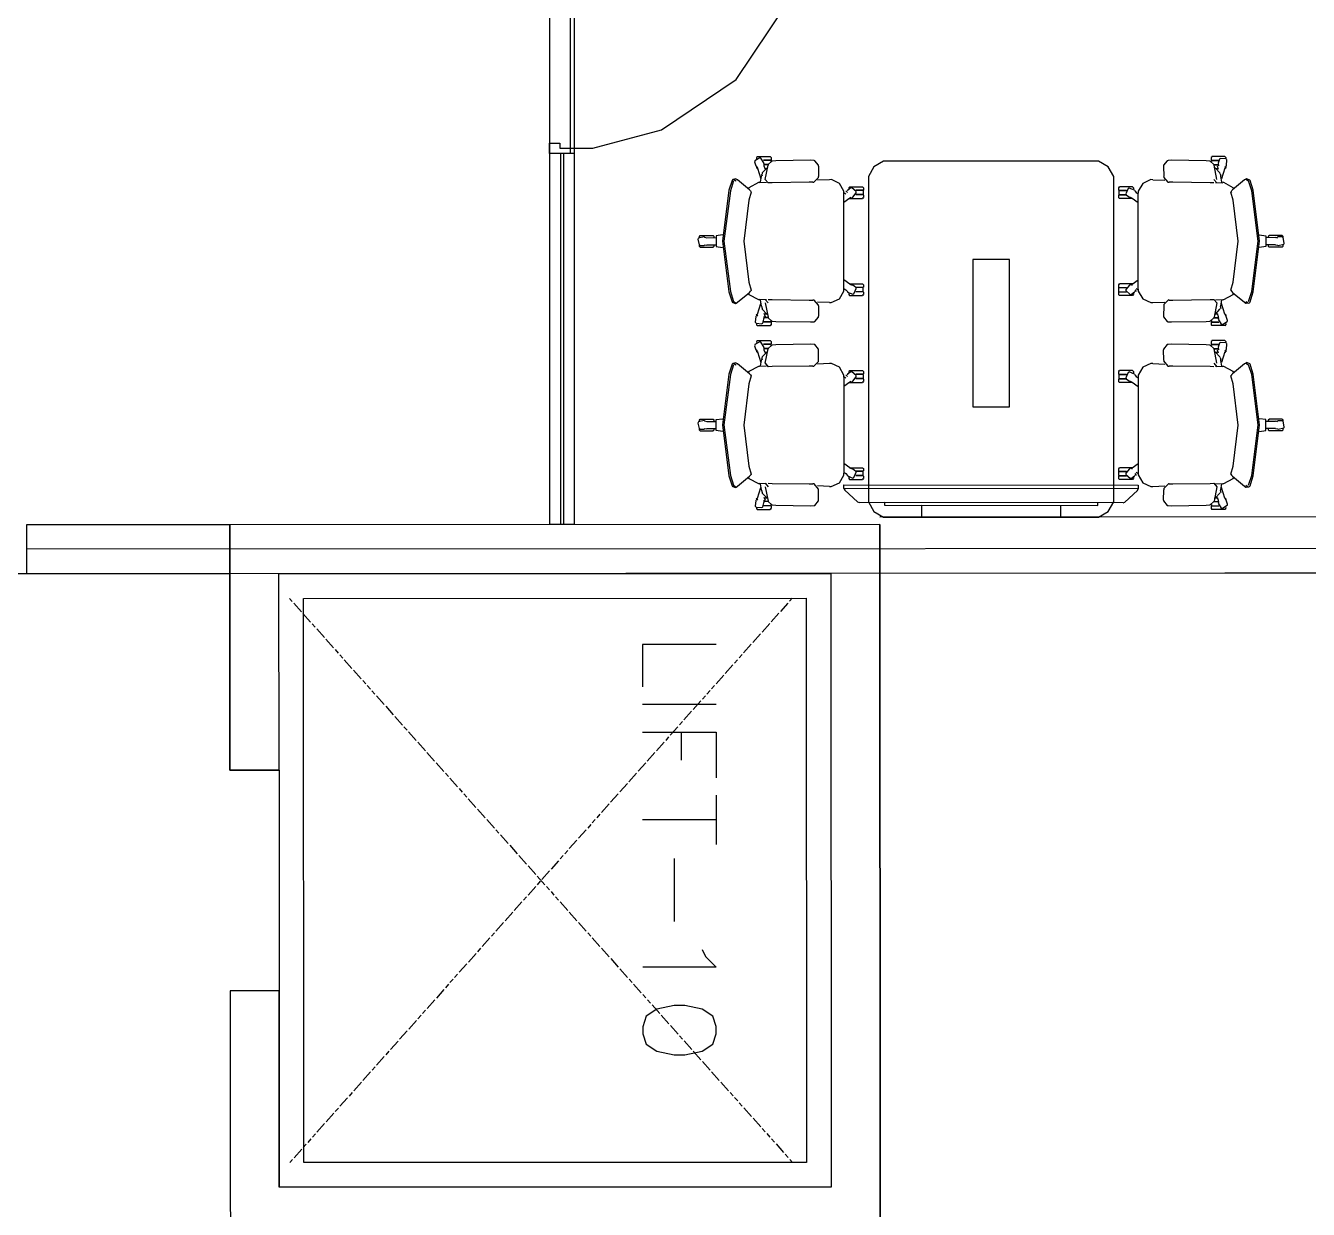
# Model space of a CAD drawing. Extents: x 0 to 23.4, y 0 to 16.5.
# Drawn here: x 10.619 to 11.992, y 3.212 to 4.478 of the extents above; entities that cross this region are included whole.
import ezdxf

# ---------------------------------------------------------------- set-up
doc = ezdxf.new("R2010")
doc.units = 0
doc.layers.get('0').update_dxf_attribs({"linetype": 'CONTINUOUS'})

msp = doc.modelspace()

# ---------------------------------------------------------------- linework, layer by layer
at = {"color": 0}
for points in [[(17.0065, 3.89464), (0.64947, 3.88758), (0.64551, 13.0708), (18.7494, 13.0786), (18.7535, 3.89535), (17.2431, 3.89469)], [(11.1799, 5.78114), (11.1799, 3.94433)], [(11.2062, 5.78114), (11.2062, 3.94439)], [(11.2018, 4.34706), (11.2262, 4.34706), (11.2996, 4.36686), (11.3796, 4.42074), (11.4335, 4.50071), (11.4533, 4.57411), (11.4533, 4.59858)], [(11.2018, 4.59858), (11.2018, 4.34706)], [(11.1799, 4.34158), (11.1799, 3.94461)], [(11.2062, 4.34158), (11.1799, 4.34158)], [(11.1915, 4.34158), (11.1915, 3.94461)], [(11.1946, 4.34158), (11.1946, 3.94461)], [(11.2062, 4.34158), (11.2062, 3.94461)], [(11.4012, 4.33806), (11.4021, 4.33703)], [(11.4021, 4.33806), (11.416, 4.33806)], [(11.416, 4.33806), (11.4169, 4.33703)], [(11.8877, 4.33806), (11.8886, 4.33703)], [(11.9025, 4.33806), (11.8886, 4.33806)], [(11.9025, 4.33806), (11.9034, 4.33703)], [(11.4092, 4.33062), (11.4093, 4.33132), (11.4061, 4.33649), (11.4055, 4.33664), (11.4048, 4.33681), (11.3996, 4.33365), (11.3994, 4.33296), (11.3993, 4.33251), (11.4007, 4.32829), (11.401, 4.32796)], [(11.401, 4.32796), (11.4023, 4.3259)], [(11.4012, 4.33703), (11.4012, 4.33583)], [(11.4012, 4.32769), (11.4012, 4.3265)], [(11.4012, 4.3265), (11.4021, 4.32553)], [(11.4021, 4.32553), (11.4024, 4.32553)], [(11.4023, 4.3259), (11.4059, 4.31446)], [(11.4131, 4.3259), (11.4123, 4.32574), (11.4073, 4.32058), (11.4072, 4.31982)], [(11.4167, 4.33421), (11.4087, 4.33421)], [(11.4167, 4.33393), (11.4088, 4.33393)], [(11.4091, 4.33062), (11.4093, 4.32818)], [(11.4138, 4.32958), (11.4091, 4.32958)], [(11.4137, 4.32932), (11.4091, 4.32932)], [(11.4093, 4.32818), (11.4105, 4.32471)], [(11.4103, 4.32553), (11.4119, 4.32553)], [(11.4106, 4.31375), (11.4137, 4.32904)], [(11.4184, 4.33317), (11.4178, 4.33317), (11.4138, 4.32964), (11.4137, 4.32904)], [(11.4167, 4.33447), (11.4169, 4.33421)], [(11.4167, 4.33393), (11.4167, 4.33274)], [(11.4169, 4.33703), (11.4169, 4.33447)], [(11.4629, 4.33382), (11.4592, 4.33415), (11.4221, 4.33361), (11.4184, 4.33317)], [(11.4677, 4.32801), (11.4678, 4.32878), (11.4637, 4.33376), (11.463, 4.33382), (11.463, 4.33382), (11.4629, 4.33382), (11.4629, 4.33382)], [(11.4677, 4.32801), (11.4676, 4.31694)], [(11.5408, 4.33306), (11.5373, 4.33306), (11.5269, 4.32731), (11.5211, 4.31689), (11.5211, 4.31337)], [(11.7638, 4.33306), (11.5408, 4.33306)], [(11.7835, 4.31337), (11.7835, 4.31689), (11.7777, 4.32731), (11.7673, 4.33306), (11.7638, 4.33306)], [(11.8417, 4.33382), (11.8409, 4.33376), (11.8368, 4.32889), (11.8369, 4.32813), (11.8369, 4.32813), (11.8369, 4.32801), (11.8369, 4.32801)], [(11.8369, 4.32801), (11.837, 4.31694)], [(11.8862, 4.33317), (11.8825, 4.33361), (11.8454, 4.33415), (11.8417, 4.33382)], [(11.8909, 4.32904), (11.8908, 4.32964), (11.8868, 4.33317), (11.8862, 4.33317)], [(11.8877, 4.33703), (11.8877, 4.33447)], [(11.8877, 4.33447), (11.888, 4.33421)], [(11.888, 4.33421), (11.8959, 4.33421)], [(11.888, 4.33393), (11.8958, 4.33393)], [(11.888, 4.33393), (11.888, 4.33274)], [(11.8908, 4.32958), (11.8955, 4.32958)], [(11.8908, 4.32932), (11.8955, 4.32932)], [(11.894, 4.31375), (11.8909, 4.32904)], [(11.8975, 4.31982), (11.8972, 4.32058), (11.8923, 4.32574), (11.8915, 4.3259)], [(11.8927, 4.32553), (11.8944, 4.32553)], [(11.8941, 4.32818), (11.8952, 4.32471)], [(11.8952, 4.33062), (11.8955, 4.32818)], [(11.9036, 4.32796), (11.9041, 4.32844), (11.9046, 4.33453), (11.9041, 4.33501), (11.9037, 4.33556), (11.8976, 4.33604), (11.8971, 4.33556), (11.8967, 4.33529), (11.8953, 4.33111), (11.8955, 4.33062)], [(11.9023, 4.3259), (11.8987, 4.31446)], [(11.9022, 4.32553), (11.9025, 4.32553)], [(11.9023, 4.32796), (11.9036, 4.3259)], [(11.9025, 4.3265), (11.9034, 4.32553)], [(11.9034, 4.33703), (11.9034, 4.33583)], [(11.9034, 4.32769), (11.9034, 4.3265)], [(11.3752, 4.31267), (11.3717, 4.30214), (11.3649, 4.24772), (11.3717, 4.19331), (11.3752, 4.18272)], [(11.3768, 4.31212), (11.3734, 4.30165), (11.3665, 4.24767), (11.3734, 4.19368), (11.3768, 4.18321)], [(11.3796, 4.31396), (11.3792, 4.31424), (11.3758, 4.31358), (11.3755, 4.31326), (11.3755, 4.31321), (11.3752, 4.31272), (11.3752, 4.31267)], [(11.3768, 4.31396), (11.3796, 4.31212)], [(11.395, 4.30132), (11.3939, 4.30257), (11.381, 4.3131), (11.3796, 4.31396)], [(11.4045, 4.31039), (11.4033, 4.31033), (11.3932, 4.30485), (11.3925, 4.30388)], [(11.412, 4.31054), (11.4045, 4.31022)], [(11.4066, 4.31739), (11.4064, 4.31685), (11.4053, 4.31099), (11.4053, 4.31039)], [(11.4066, 4.31982), (11.4072, 4.31739)], [(11.4106, 4.31375), (11.4139, 4.31006)], [(11.4617, 4.31065), (11.4577, 4.31071), (11.4179, 4.31017), (11.4139, 4.31006)], [(11.4617, 4.31065), (11.4625, 4.31065), (11.4676, 4.3156), (11.4676, 4.31635), (11.4676, 4.31651), (11.4676, 4.31685), (11.4676, 4.31694)], [(11.4793, 4.31342), (11.4664, 4.31288)], [(11.4948, 4.29904), (11.4947, 4.30111), (11.49, 4.30946), (11.4814, 4.31353), (11.4793, 4.31342), (11.4793, 4.31342), (11.4793, 4.31342), (11.4793, 4.31342)], [(11.5211, 4.31337), (11.5211, 3.97217)], [(11.7835, 3.97217), (11.7835, 4.31337)], [(11.8254, 4.31342), (11.8233, 4.31353), (11.8146, 4.30951), (11.8098, 4.30117), (11.8098, 4.2991), (11.8098, 4.2991), (11.8098, 4.29904), (11.8098, 4.29904)], [(11.8254, 4.31342), (11.8383, 4.31288)], [(11.837, 4.31694), (11.8369, 4.31619), (11.8415, 4.31076), (11.8423, 4.31065), (11.8424, 4.31065), (11.8428, 4.31065), (11.8429, 4.31065)], [(11.8907, 4.31006), (11.8867, 4.31017), (11.8469, 4.31071), (11.8429, 4.31065)], [(11.8907, 4.31375), (11.894, 4.31006)], [(11.8926, 4.31054), (11.9002, 4.31022)], [(11.8975, 4.31982), (11.8981, 4.31739)], [(11.8994, 4.31039), (11.8992, 4.31099), (11.8982, 4.31685), (11.8981, 4.31739)], [(11.9122, 4.30388), (11.9115, 4.30485), (11.9014, 4.31033), (11.9002, 4.31039)], [(11.925, 4.31396), (11.9236, 4.3131), (11.9107, 4.30257), (11.9096, 4.30132)], [(11.9294, 4.31267), (11.9293, 4.31304), (11.926, 4.31446), (11.9256, 4.31429), (11.9256, 4.31429), (11.9251, 4.31401), (11.925, 4.31396)], [(11.925, 4.31396), (11.9278, 4.31212)], [(11.9278, 4.18321), (11.9312, 4.19368), (11.938, 4.24767), (11.9312, 4.30165), (11.9278, 4.31212)], [(11.9294, 4.18272), (11.9328, 4.19331), (11.9397, 4.24772), (11.9328, 4.30214), (11.9294, 4.31267)], [(11.3957, 4.30024), (11.3931, 4.29167), (11.3879, 4.24767), (11.3931, 4.20367), (11.3957, 4.1951)], [(11.395, 4.30132), (11.3957, 4.30024)], [(11.4948, 4.29969), (11.4969, 4.29818)], [(11.4948, 4.19635), (11.4948, 4.29915)], [(11.4969, 4.30149), (11.4985, 4.29969)], [(11.5035, 4.2946), (11.5042, 4.29465), (11.5081, 4.29932), (11.5081, 4.29997), (11.508, 4.30067), (11.5034, 4.30464), (11.5027, 4.30458), (11.5022, 4.30458), (11.4986, 4.30192), (11.4985, 4.30149)], [(11.5, 4.30583), (11.5009, 4.30485)], [(11.5, 4.30485), (11.5, 4.30354)], [(11.5009, 4.30583), (11.5148, 4.30583)], [(11.5155, 4.30203), (11.5075, 4.30203)], [(11.5155, 4.29715), (11.5075, 4.29715)], [(11.5155, 4.30176), (11.5077, 4.30176)], [(11.5155, 4.29742), (11.5077, 4.29742)], [(11.5148, 4.30583), (11.5157, 4.30485)], [(11.5155, 4.30231), (11.5157, 4.30203)], [(11.5155, 4.30176), (11.5155, 4.29742)], [(11.5155, 4.29715), (11.5157, 4.29688)], [(11.5157, 4.30485), (11.5157, 4.30231)], [(11.5157, 4.29688), (11.5157, 4.29432)], [(11.7888, 4.30583), (11.7898, 4.30485)], [(11.7888, 4.30485), (11.7888, 4.30231)], [(11.7888, 4.30231), (11.7891, 4.30203)], [(11.7888, 4.29715), (11.7891, 4.29688)], [(11.7888, 4.29688), (11.7888, 4.29432)], [(11.7891, 4.30203), (11.7972, 4.30203)], [(11.7891, 4.30176), (11.797, 4.30176)], [(11.7891, 4.30176), (11.7891, 4.29742)], [(11.7891, 4.29742), (11.797, 4.29742)], [(11.7891, 4.29715), (11.7972, 4.29715)], [(11.8037, 4.30583), (11.7898, 4.30583)], [(11.8062, 4.30149), (11.8059, 4.30214), (11.8002, 4.30447), (11.7996, 4.30419), (11.7989, 4.30399), (11.7966, 4.29829), (11.7969, 4.29764), (11.797, 4.29719), (11.8006, 4.29465), (11.8011, 4.2946)], [(11.8037, 4.30583), (11.8046, 4.30485)], [(11.8046, 4.30485), (11.8046, 4.30354)], [(11.8062, 4.30149), (11.8077, 4.29969)], [(11.8077, 4.29969), (11.8098, 4.29818)], [(11.8098, 4.19635), (11.8098, 4.29915)], [(11.9089, 4.30132), (11.9096, 4.30024)], [(11.9089, 4.1951), (11.9115, 4.20367), (11.9166, 4.24767), (11.9115, 4.29167), (11.9089, 4.30024)], [(11.5013, 4.29368), (11.4948, 4.2889)], [(11.5008, 4.29335), (11.5148, 4.29335)], [(11.5013, 4.2946), (11.5035, 4.29368)], [(11.5148, 4.29432), (11.5157, 4.29335)], [(11.7888, 4.29432), (11.7898, 4.29335)], [(11.8038, 4.29335), (11.7898, 4.29335)], [(11.8011, 4.2946), (11.8033, 4.29368)], [(11.8033, 4.29368), (11.8098, 4.2889)], [(11.3458, 4.2519), (11.3452, 4.25228), (11.3392, 4.25082), (11.3389, 4.25022), (11.3385, 4.24968), (11.34, 4.24371), (11.3406, 4.24333), (11.3409, 4.24311), (11.3453, 4.24311), (11.3458, 4.24333)], [(11.3401, 4.25385), (11.341, 4.25288)], [(11.3401, 4.25288), (11.3401, 4.25168)], [(11.3401, 4.24354), (11.3401, 4.24235)], [(11.3401, 4.24235), (11.341, 4.24138)], [(11.341, 4.25385), (11.3549, 4.25385)], [(11.341, 4.24138), (11.3549, 4.24138)], [(11.3458, 4.2519), (11.3481, 4.25131)], [(11.3458, 4.24387), (11.3481, 4.24333)], [(11.3481, 4.25131), (11.3582, 4.25142)], [(11.3481, 4.24387), (11.3582, 4.24382)], [(11.3549, 4.25385), (11.3558, 4.25288)], [(11.3549, 4.24235), (11.3558, 4.24138)], [(11.3558, 4.25288), (11.3558, 4.25142)], [(11.3558, 4.24382), (11.3558, 4.24235)], [(11.365, 4.25444), (11.3582, 4.25347), (11.3582, 4.24192), (11.365, 4.24089)], [(11.9396, 4.25444), (11.9464, 4.25347), (11.9464, 4.24192), (11.9396, 4.24089)], [(11.9565, 4.25131), (11.9464, 4.25142)], [(11.9565, 4.24387), (11.9464, 4.24382)], [(11.9488, 4.25385), (11.9498, 4.25288)], [(11.9488, 4.25288), (11.9488, 4.25142)], [(11.9488, 4.24382), (11.9488, 4.24235)], [(11.9488, 4.24235), (11.9498, 4.24138)], [(11.9637, 4.25385), (11.9498, 4.25385)], [(11.9637, 4.24138), (11.9498, 4.24138)], [(11.9565, 4.2519), (11.9588, 4.25131)], [(11.9565, 4.24387), (11.9588, 4.24333)], [(11.9588, 4.24333), (11.9594, 4.243), (11.9654, 4.24442), (11.9658, 4.24501), (11.9661, 4.24561), (11.9647, 4.25157), (11.9641, 4.2519), (11.9637, 4.25217), (11.9592, 4.25217), (11.9588, 4.2519)], [(11.9637, 4.25385), (11.9646, 4.25288)], [(11.9637, 4.24235), (11.9646, 4.24138)], [(11.9646, 4.25288), (11.9646, 4.25168)], [(11.9646, 4.24354), (11.9646, 4.24235)], [(11.5013, 4.20171), (11.4948, 4.20643)], [(11.4985, 4.19385), (11.4987, 4.19325), (11.5044, 4.19086), (11.505, 4.19114), (11.5056, 4.1914), (11.508, 4.1971), (11.5078, 4.19769), (11.5075, 4.19814), (11.504, 4.20079), (11.5035, 4.20079)], [(11.5008, 4.20204), (11.5148, 4.20204)], [(11.5013, 4.20171), (11.5035, 4.20074)], [(11.5148, 4.20204), (11.5157, 4.20101)], [(11.5157, 4.20101), (11.5157, 4.19846)], [(11.7888, 4.20204), (11.7898, 4.20101)], [(11.7888, 4.20101), (11.7888, 4.19846)], [(11.8038, 4.20204), (11.7898, 4.20204)], [(11.8011, 4.20079), (11.8004, 4.20074), (11.7964, 4.19607), (11.7965, 4.19536), (11.7966, 4.19472), (11.8012, 4.19069), (11.8019, 4.19075), (11.8024, 4.19081), (11.8059, 4.19342), (11.8062, 4.19385)], [(11.8011, 4.20171), (11.8033, 4.20074)], [(11.8033, 4.20171), (11.8098, 4.20643)], [(11.3796, 4.18137), (11.381, 4.18229), (11.3939, 4.19282), (11.395, 4.19401)], [(11.3925, 4.19151), (11.3932, 4.1906), (11.4033, 4.18517), (11.4045, 4.18511)], [(11.395, 4.1951), (11.3957, 4.19401)], [(11.4793, 4.18192), (11.4813, 4.18186), (11.49, 4.18587), (11.4947, 4.19417), (11.4948, 4.19624), (11.4948, 4.19624), (11.4948, 4.19635), (11.4948, 4.19635)], [(11.4948, 4.19715), (11.4969, 4.19569)], [(11.4969, 4.19569), (11.4985, 4.19385)], [(11.5, 4.19185), (11.5, 4.19049)], [(11.5, 4.19049), (11.5009, 4.18951)], [(11.5009, 4.18951), (11.5148, 4.18951)], [(11.5155, 4.19819), (11.5075, 4.19819)], [(11.5155, 4.19331), (11.5075, 4.19331)], [(11.5155, 4.19797), (11.5077, 4.19797)], [(11.5155, 4.19358), (11.5077, 4.19358)], [(11.5148, 4.19049), (11.5157, 4.18951)], [(11.5155, 4.19846), (11.5157, 4.19819)], [(11.5155, 4.19358), (11.5155, 4.19797)], [(11.5155, 4.19331), (11.5157, 4.19303)], [(11.5157, 4.19303), (11.5157, 4.19049)], [(11.7888, 4.19846), (11.7891, 4.19819)], [(11.7888, 4.19331), (11.7891, 4.19303)], [(11.7888, 4.19303), (11.7888, 4.19049)], [(11.7888, 4.19049), (11.7898, 4.18951)], [(11.7891, 4.19819), (11.7972, 4.19819)], [(11.7891, 4.19358), (11.7891, 4.19797)], [(11.7891, 4.19797), (11.797, 4.19797)], [(11.7891, 4.19358), (11.797, 4.19358)], [(11.7891, 4.19331), (11.7972, 4.19331)], [(11.8037, 4.18951), (11.7898, 4.18951)], [(11.8037, 4.19049), (11.8046, 4.18951)], [(11.8046, 4.19185), (11.8046, 4.19049)], [(11.8062, 4.19569), (11.8077, 4.19385)], [(11.8077, 4.19715), (11.8098, 4.19569)], [(11.8098, 4.19635), (11.8098, 4.19428), (11.8146, 4.18593), (11.8232, 4.18186), (11.8253, 4.18192), (11.8253, 4.18192), (11.8254, 4.18192), (11.8254, 4.18192)], [(11.9002, 4.18511), (11.9013, 4.18517), (11.9114, 4.1906), (11.9121, 4.19151)], [(11.9089, 4.1951), (11.9096, 4.19401)], [(11.9096, 4.19401), (11.9107, 4.19282), (11.9236, 4.18229), (11.925, 4.18137)], [(11.3752, 4.18272), (11.3753, 4.18235), (11.3786, 4.18093), (11.379, 4.18104), (11.379, 4.1811), (11.3796, 4.18137), (11.3796, 4.18137)], [(11.3768, 4.18321), (11.3796, 4.18137)], [(11.4023, 4.16943), (11.4059, 4.18093)], [(11.412, 4.18479), (11.4045, 4.18511)], [(11.4053, 4.18494), (11.4053, 4.1844), (11.4064, 4.17854), (11.4066, 4.17796)], [(11.4066, 4.17796), (11.4072, 4.17551)], [(11.4072, 4.17551), (11.4073, 4.17481), (11.4123, 4.16965), (11.4131, 4.16943)], [(11.4106, 4.18533), (11.4139, 4.18158)], [(11.4106, 4.18158), (11.4137, 4.16629)], [(11.4139, 4.18533), (11.4179, 4.18522), (11.4577, 4.18468), (11.4617, 4.18468)], [(11.4676, 4.17839), (11.4677, 4.17919), (11.4631, 4.18463), (11.4623, 4.18468), (11.4623, 4.18468), (11.4618, 4.18468), (11.4617, 4.18468)], [(11.4793, 4.18192), (11.4664, 4.18251)], [(11.4676, 4.17839), (11.4677, 4.16732)], [(11.8254, 4.18192), (11.8383, 4.18251)], [(11.837, 4.17839), (11.8369, 4.16732)], [(11.8429, 4.18468), (11.8421, 4.18474), (11.837, 4.17979), (11.837, 4.17899), (11.837, 4.17893), (11.837, 4.17854), (11.837, 4.17839)], [(11.8429, 4.18468), (11.8469, 4.18468), (11.8867, 4.18522), (11.8907, 4.18533)], [(11.8907, 4.18533), (11.894, 4.18158)], [(11.894, 4.18158), (11.8909, 4.16629)], [(11.8915, 4.16943), (11.8923, 4.16965), (11.8972, 4.17481), (11.8975, 4.17551)], [(11.8926, 4.18479), (11.9002, 4.18511)], [(11.8975, 4.17796), (11.8981, 4.17551)], [(11.8981, 4.17796), (11.8982, 4.17854), (11.8992, 4.1844), (11.8994, 4.18494)], [(11.9023, 4.16943), (11.8987, 4.18093)], [(11.925, 4.18321), (11.9278, 4.18137)], [(11.925, 4.18137), (11.9253, 4.18115), (11.9288, 4.18181), (11.9291, 4.18213), (11.9291, 4.18218), (11.9294, 4.18267), (11.9294, 4.18272)], [(11.401, 4.16737), (11.4005, 4.16694), (11.4, 4.16086), (11.4005, 4.16032), (11.4009, 4.15983), (11.407, 4.15935), (11.4076, 4.15978), (11.4079, 4.1601), (11.4093, 4.16433), (11.4092, 4.16476)], [(11.401, 4.16943), (11.4023, 4.16737)], [(11.4012, 4.16986), (11.4021, 4.16883)], [(11.4012, 4.16883), (11.4012, 4.16764)], [(11.4012, 4.1595), (11.4012, 4.15831)], [(11.4021, 4.16986), (11.4024, 4.16986)], [(11.4167, 4.16114), (11.4087, 4.16114)], [(11.4167, 4.1614), (11.4088, 4.1614)], [(11.4091, 4.16715), (11.4093, 4.16476)], [(11.4137, 4.16601), (11.4091, 4.16601)], [(11.4138, 4.16575), (11.4091, 4.16575)], [(11.4093, 4.17063), (11.4105, 4.16715)], [(11.4103, 4.16986), (11.4119, 4.16986)], [(11.4137, 4.16629), (11.4138, 4.16575), (11.4178, 4.16222), (11.4184, 4.16217)], [(11.4167, 4.1626), (11.4167, 4.1614)], [(11.4167, 4.16114), (11.4169, 4.16086)], [(11.4169, 4.16086), (11.4169, 4.15831)], [(11.4184, 4.16217), (11.4221, 4.16174), (11.4592, 4.16118), (11.4629, 4.16151)], [(11.4629, 4.16151), (11.4636, 4.16162), (11.4678, 4.1665), (11.4677, 4.16721), (11.4677, 4.16721), (11.4677, 4.16732), (11.4677, 4.16732)], [(11.8369, 4.16732), (11.8368, 4.16661), (11.8409, 4.16162), (11.8416, 4.16151), (11.8416, 4.16151), (11.8417, 4.16151), (11.8417, 4.16151)], [(11.8417, 4.16151), (11.8454, 4.16118), (11.8825, 4.16174), (11.8862, 4.16217)], [(11.8862, 4.16217), (11.8868, 4.16222), (11.8908, 4.16575), (11.8909, 4.16629)], [(11.8877, 4.16114), (11.888, 4.16086)], [(11.8877, 4.16086), (11.8877, 4.15831)], [(11.888, 4.1626), (11.888, 4.1614)], [(11.888, 4.1614), (11.8958, 4.1614)], [(11.888, 4.16114), (11.8959, 4.16114)], [(11.8908, 4.16601), (11.8955, 4.16601)], [(11.8908, 4.16575), (11.8955, 4.16575)], [(11.8927, 4.16986), (11.8944, 4.16986)], [(11.8941, 4.17063), (11.8952, 4.16715)], [(11.8952, 4.16715), (11.8955, 4.16476)], [(11.8955, 4.16476), (11.8953, 4.16411), (11.8984, 4.15886), (11.8991, 4.15869), (11.8998, 4.15853), (11.9051, 4.16178), (11.9052, 4.16243), (11.9053, 4.16292), (11.9039, 4.1671), (11.9036, 4.16737)], [(11.9022, 4.16986), (11.9025, 4.16986)], [(11.9023, 4.16943), (11.9036, 4.16737)], [(11.9025, 4.16986), (11.9034, 4.16883)], [(11.9034, 4.16883), (11.9034, 4.16764)], [(11.9034, 4.1595), (11.9034, 4.15831)], [(11.4012, 4.15831), (11.4021, 4.15733)], [(11.4021, 4.15733), (11.416, 4.15733)], [(11.416, 4.15831), (11.4169, 4.15733)], [(11.8877, 4.15831), (11.8886, 4.15733)], [(11.9025, 4.15733), (11.8886, 4.15733)], [(11.9025, 4.15831), (11.9034, 4.15733)], [(11.4092, 4.1339), (11.4093, 4.1346), (11.4061, 4.13976), (11.4055, 4.13992), (11.4048, 4.14008), (11.3996, 4.13693), (11.3994, 4.13624), (11.3993, 4.13579), (11.4007, 4.13157), (11.401, 4.13124)], [(11.4012, 4.14133), (11.4021, 4.14031)], [(11.4012, 4.14031), (11.4012, 4.13911)], [(11.4021, 4.14133), (11.416, 4.14133)], [(11.4167, 4.13753), (11.4087, 4.13753)], [(11.4167, 4.13726), (11.4088, 4.13726)], [(11.4091, 4.1339), (11.4093, 4.13151)], [(11.4138, 4.13286), (11.4091, 4.13286)], [(11.4137, 4.1326), (11.4091, 4.1326)], [(11.4093, 4.13151), (11.4105, 4.12804)], [(11.4106, 4.11703), (11.4137, 4.13238)], [(11.4184, 4.13644), (11.4178, 4.13644), (11.4138, 4.13297), (11.4137, 4.13238)], [(11.416, 4.14133), (11.4169, 4.14031)], [(11.4167, 4.13775), (11.4169, 4.13753)], [(11.4167, 4.13726), (11.4167, 4.13607)], [(11.4169, 4.14031), (11.4169, 4.13775)], [(11.4629, 4.13715), (11.4592, 4.13747), (11.4221, 4.13688), (11.4184, 4.13644)], [(11.4677, 4.13129), (11.4678, 4.13206), (11.4637, 4.1371), (11.463, 4.13715), (11.463, 4.13715), (11.4629, 4.13715), (11.4629, 4.13715)], [(11.8417, 4.13715), (11.8409, 4.1371), (11.8368, 4.13217), (11.8369, 4.1314), (11.8369, 4.1314), (11.8369, 4.13129), (11.8369, 4.13129)], [(11.8862, 4.13644), (11.8825, 4.13688), (11.8454, 4.13747), (11.8417, 4.13715)], [(11.8909, 4.13238), (11.8908, 4.13297), (11.8868, 4.13644), (11.8862, 4.13644)], [(11.8877, 4.14133), (11.8886, 4.14031)], [(11.8877, 4.14031), (11.8877, 4.13775)], [(11.8877, 4.13775), (11.888, 4.13753)], [(11.888, 4.13753), (11.8959, 4.13753)], [(11.888, 4.13726), (11.888, 4.13607)], [(11.888, 4.13726), (11.8958, 4.13726)], [(11.9025, 4.14133), (11.8886, 4.14133)], [(11.8908, 4.13286), (11.8955, 4.13286)], [(11.8908, 4.1326), (11.8955, 4.1326)], [(11.894, 4.11703), (11.8909, 4.13238)], [(11.8941, 4.13151), (11.8952, 4.12804)], [(11.8952, 4.1339), (11.8955, 4.13151)], [(11.9036, 4.13124), (11.9041, 4.13172), (11.9046, 4.13781), (11.9041, 4.13829), (11.9037, 4.13883), (11.8976, 4.13938), (11.8971, 4.13889), (11.8967, 4.13861), (11.8953, 4.13439), (11.8955, 4.1339)], [(11.9025, 4.14133), (11.9034, 4.14031)], [(11.9034, 4.14031), (11.9034, 4.13911)], [(11.401, 4.13124), (11.4023, 4.12918)], [(11.4012, 4.13097), (11.4012, 4.12978)], [(11.4012, 4.12978), (11.4021, 4.12879)], [(11.4021, 4.12879), (11.4024, 4.12879)], [(11.4023, 4.12918), (11.4059, 4.11774)], [(11.4066, 4.12067), (11.4064, 4.12011), (11.4053, 4.11431), (11.4053, 4.11372)], [(11.4066, 4.1231), (11.4072, 4.12067)], [(11.4131, 4.12924), (11.4123, 4.12907), (11.4073, 4.12386), (11.4072, 4.1231)], [(11.4103, 4.12879), (11.4119, 4.12879)], [(11.4617, 4.11393), (11.4625, 4.11393), (11.4676, 4.11887), (11.4676, 4.11968), (11.4676, 4.11968), (11.4676, 4.12017), (11.4676, 4.12028)], [(11.4676, 4.12028), (11.4677, 4.13129)], [(11.837, 4.12028), (11.8369, 4.13129)], [(11.837, 4.12028), (11.8369, 4.11951), (11.8415, 4.1141), (11.8423, 4.11399), (11.8423, 4.11399), (11.8428, 4.11393), (11.8429, 4.11393)], [(11.8975, 4.1231), (11.8972, 4.12386), (11.8923, 4.12907), (11.8915, 4.12924)], [(11.8927, 4.12879), (11.8944, 4.12879)], [(11.8975, 4.1231), (11.8981, 4.12067)], [(11.8994, 4.11372), (11.8992, 4.11431), (11.8982, 4.12011), (11.8981, 4.12067)], [(11.9023, 4.12918), (11.8987, 4.11774)], [(11.9022, 4.12879), (11.9025, 4.12879)], [(11.9023, 4.13124), (11.9036, 4.12918)], [(11.9025, 4.12978), (11.9034, 4.12879)], [(11.9034, 4.13097), (11.9034, 4.12978)], [(11.9294, 4.11594), (11.9293, 4.11632), (11.926, 4.11778), (11.9256, 4.11762), (11.9256, 4.11762), (11.9251, 4.11735), (11.925, 4.11729)], [(11.3752, 4.11594), (11.3717, 4.10542), (11.3649, 4.051), (11.3717, 3.99658), (11.3752, 3.986)], [(11.3768, 4.1154), (11.3734, 4.10493), (11.3665, 4.051), (11.3734, 3.99701), (11.3768, 3.98649)], [(11.3796, 4.11729), (11.3792, 4.11751), (11.3758, 4.11686), (11.3755, 4.11654), (11.3755, 4.11649), (11.3752, 4.116), (11.3752, 4.11594)], [(11.3768, 4.11729), (11.3796, 4.1154)], [(11.395, 4.1046), (11.3939, 4.10585), (11.381, 4.11643), (11.3796, 4.11729)], [(11.4045, 4.11356), (11.4033, 4.1135), (11.3932, 4.10813), (11.3925, 4.10715)], [(11.395, 4.1046), (11.3957, 4.10351)], [(11.412, 4.11382), (11.4045, 4.11356)], [(11.4106, 4.11703), (11.4139, 4.11333)], [(11.4617, 4.11393), (11.4577, 4.11399), (11.4179, 4.1135), (11.4139, 4.11333)], [(11.4793, 4.11669), (11.4664, 4.11615)], [(11.4948, 4.10232), (11.4947, 4.10439), (11.49, 4.11274), (11.4814, 4.11681), (11.4793, 4.11669), (11.4793, 4.11669), (11.4793, 4.11669), (11.4793, 4.11669)], [(11.4969, 4.10482), (11.4985, 4.10297)], [(11.5035, 4.09787), (11.5042, 4.09793), (11.5081, 4.1026), (11.5081, 4.10325), (11.508, 4.10394), (11.5034, 4.10792), (11.5027, 4.10786), (11.5022, 4.10786), (11.4986, 4.10525), (11.4985, 4.10482)], [(11.5, 4.10915), (11.5009, 4.10813)], [(11.5, 4.10813), (11.5, 4.10682)], [(11.5009, 4.10915), (11.5148, 4.10915)], [(11.5155, 4.10531), (11.5075, 4.10531)], [(11.5155, 4.10504), (11.5077, 4.10504)], [(11.5148, 4.10915), (11.5157, 4.10813)], [(11.5155, 4.10558), (11.5157, 4.10531)], [(11.5155, 4.10504), (11.5155, 4.10069)], [(11.5157, 4.10813), (11.5157, 4.10558)], [(11.7888, 4.10915), (11.7898, 4.10813)], [(11.7888, 4.10813), (11.7888, 4.10558)], [(11.7888, 4.10558), (11.7891, 4.10531)], [(11.7891, 4.10531), (11.7972, 4.10531)], [(11.7891, 4.10504), (11.7891, 4.10069)], [(11.7891, 4.10504), (11.797, 4.10504)], [(11.8037, 4.10915), (11.7898, 4.10915)], [(11.8062, 4.10482), (11.8059, 4.10547), (11.8002, 4.10781), (11.7996, 4.10753), (11.7989, 4.10726), (11.7966, 4.10161), (11.7969, 4.10097), (11.797, 4.10053), (11.8006, 4.09793), (11.8011, 4.09787)], [(11.8037, 4.10915), (11.8046, 4.10813)], [(11.8046, 4.10813), (11.8046, 4.10682)], [(11.8062, 4.10482), (11.8077, 4.10297)], [(11.8254, 4.11669), (11.8233, 4.11681), (11.8146, 4.11279), (11.8098, 4.10444), (11.8098, 4.10238), (11.8098, 4.10238), (11.8098, 4.10232), (11.8098, 4.10232)], [(11.8254, 4.11669), (11.8383, 4.11615)], [(11.8907, 4.11333), (11.8867, 4.1135), (11.8469, 4.11399), (11.8429, 4.11393)], [(11.8907, 4.11703), (11.894, 4.11333)], [(11.8926, 4.11382), (11.9002, 4.11356)], [(11.9121, 4.10715), (11.9114, 4.10813), (11.9013, 4.1135), (11.9002, 4.11356)], [(11.9089, 4.1046), (11.9096, 4.10351)], [(11.925, 4.11729), (11.9236, 4.11643), (11.9107, 4.10585), (11.9096, 4.1046)], [(11.925, 4.11729), (11.9278, 4.1154)], [(11.9278, 3.98649), (11.9312, 3.99701), (11.938, 4.051), (11.9312, 4.10493), (11.9278, 4.1154)], [(11.9294, 3.986), (11.9328, 3.99658), (11.9397, 4.051), (11.9328, 4.10542), (11.9294, 4.11594)], [(11.3957, 4.10351), (11.3931, 4.09494), (11.3879, 4.05094), (11.3931, 4.00694), (11.3957, 3.99837)], [(11.4948, 4.10297), (11.4969, 4.10151)], [(11.4948, 4.10232), (11.4948, 3.99946)], [(11.5013, 4.09694), (11.4948, 4.09218)], [(11.5008, 4.09663), (11.5148, 4.09663)], [(11.5013, 4.09787), (11.5035, 4.09694)], [(11.5155, 4.10042), (11.5075, 4.10042)], [(11.5155, 4.10069), (11.5077, 4.10069)], [(11.5148, 4.0976), (11.5157, 4.09663)], [(11.5155, 4.10042), (11.5157, 4.10015)], [(11.5157, 4.10015), (11.5157, 4.0976)], [(11.7888, 4.10042), (11.7891, 4.10015)], [(11.7888, 4.10015), (11.7888, 4.0976)], [(11.7888, 4.0976), (11.7898, 4.09663)], [(11.7891, 4.10069), (11.797, 4.10069)], [(11.7891, 4.10042), (11.7972, 4.10042)], [(11.8038, 4.09663), (11.7898, 4.09663)], [(11.8011, 4.09787), (11.8033, 4.09694)], [(11.8033, 4.09694), (11.8098, 4.09218)], [(11.8077, 4.10297), (11.8098, 4.10151)], [(11.8098, 4.10232), (11.8098, 3.99946)], [(11.9089, 3.99837), (11.9115, 4.00694), (11.9166, 4.05094), (11.9115, 4.09494), (11.9089, 4.10351)], [(11.3458, 4.05528), (11.3452, 4.05567), (11.3392, 4.05425), (11.3389, 4.05365), (11.3385, 4.05306), (11.34, 4.04715), (11.3406, 4.04676), (11.3409, 4.04656), (11.3453, 4.04656), (11.3458, 4.04676)], [(11.3401, 4.05729), (11.341, 4.05632)], [(11.3401, 4.05632), (11.3401, 4.05507)], [(11.341, 4.05729), (11.3549, 4.05729)], [(11.3458, 4.05528), (11.3481, 4.05474)], [(11.3481, 4.05474), (11.3582, 4.05485)], [(11.3549, 4.05729), (11.3558, 4.05632)], [(11.3558, 4.05632), (11.3558, 4.05479)], [(11.365, 4.04417), (11.3582, 4.04519), (11.3582, 4.05675), (11.365, 4.05772)], [(11.9396, 4.04417), (11.9464, 4.04519), (11.9464, 4.05675), (11.9396, 4.05772)], [(11.9565, 4.05474), (11.9464, 4.05485)], [(11.9488, 4.05729), (11.9498, 4.05632)], [(11.9488, 4.05632), (11.9488, 4.05479)], [(11.9637, 4.05729), (11.9498, 4.05729)], [(11.9565, 4.05528), (11.9588, 4.05474)], [(11.9588, 4.04676), (11.9594, 4.04644), (11.9654, 4.04785), (11.9658, 4.04839), (11.9661, 4.04899), (11.9647, 4.05496), (11.9641, 4.05528), (11.9637, 4.05556), (11.9592, 4.05556), (11.9588, 4.05528)], [(11.9637, 4.05729), (11.9646, 4.05632)], [(11.9646, 4.05632), (11.9646, 4.05507)], [(11.3401, 4.04699), (11.3401, 4.04579)], [(11.3401, 4.04579), (11.341, 4.04476)], [(11.341, 4.04476), (11.3549, 4.04476)], [(11.3458, 4.04731), (11.3481, 4.04676)], [(11.3481, 4.04731), (11.3582, 4.04719)], [(11.3549, 4.04579), (11.3558, 4.04476)], [(11.3558, 4.04725), (11.3558, 4.04579)], [(11.9565, 4.04731), (11.9464, 4.04719)], [(11.9488, 4.04725), (11.9488, 4.04579)], [(11.9488, 4.04579), (11.9498, 4.04476)], [(11.9637, 4.04476), (11.9498, 4.04476)], [(11.9565, 4.04731), (11.9588, 4.04676)], [(11.9637, 4.04579), (11.9646, 4.04476)], [(11.9646, 4.04699), (11.9646, 4.04579)], [(11.5013, 4.00499), (11.4948, 4.00976)], [(11.8033, 4.00499), (11.8098, 4.00976)], [(11.3796, 3.98465), (11.381, 3.98557), (11.3939, 3.99615), (11.395, 3.99735)], [(11.3925, 3.99474), (11.3932, 3.99382), (11.4033, 3.98833), (11.4045, 3.98828)], [(11.395, 3.99837), (11.3957, 3.99735)], [(11.4793, 3.98525), (11.4813, 3.98519), (11.49, 3.98915), (11.4947, 3.9975), (11.4948, 3.99957), (11.4948, 3.99957), (11.4948, 3.99962), (11.4948, 3.99962)], [(11.4948, 4.00043), (11.4969, 3.99897)], [(11.4969, 3.99897), (11.4985, 3.99713)], [(11.4985, 3.99713), (11.4987, 3.99653), (11.5044, 3.99419), (11.505, 3.99442), (11.5056, 3.99468), (11.508, 4.00038), (11.5078, 4.00097), (11.5075, 4.00142), (11.504, 4.00407), (11.5035, 4.00407)], [(11.5, 3.99511), (11.5, 3.99382)], [(11.5008, 4.00532), (11.5148, 4.00532)], [(11.5013, 4.00499), (11.5035, 4.00407)], [(11.5155, 4.00151), (11.5075, 4.00151)], [(11.5155, 3.99658), (11.5075, 3.99658)], [(11.5155, 4.00125), (11.5077, 4.00125)], [(11.5155, 3.99685), (11.5077, 3.99685)], [(11.5148, 4.00532), (11.5157, 4.00435)], [(11.5155, 4.00179), (11.5157, 4.00151)], [(11.5155, 3.99685), (11.5155, 4.00125)], [(11.5155, 3.99658), (11.5157, 3.99636)], [(11.5157, 4.00435), (11.5157, 4.00179)], [(11.5157, 3.99636), (11.5157, 3.99382)], [(11.7888, 4.00532), (11.7898, 4.00435)], [(11.7888, 4.00435), (11.7888, 4.00179)], [(11.7888, 4.00179), (11.7891, 4.00151)], [(11.7888, 3.99658), (11.7891, 3.99636)], [(11.7888, 3.99636), (11.7888, 3.99382)], [(11.7891, 4.00151), (11.7972, 4.00151)], [(11.7891, 4.00125), (11.797, 4.00125)], [(11.7891, 3.99685), (11.7891, 4.00125)], [(11.7891, 3.99685), (11.797, 3.99685)], [(11.7891, 3.99658), (11.7972, 3.99658)], [(11.8038, 4.00532), (11.7898, 4.00532)], [(11.8011, 4.00407), (11.8004, 4.00401), (11.7964, 3.99935), (11.7965, 3.99864), (11.7966, 3.99799), (11.8012, 3.99397), (11.8019, 3.99403), (11.8024, 3.99408), (11.8059, 3.99669), (11.8062, 3.99713)], [(11.8011, 4.00499), (11.8033, 4.00407)], [(11.8046, 3.99511), (11.8046, 3.99382)], [(11.8062, 3.99897), (11.8077, 3.99713)], [(11.8077, 4.00043), (11.8098, 3.99897)], [(11.8098, 3.99962), (11.8098, 3.99756), (11.8146, 3.98926), (11.8232, 3.98519), (11.8253, 3.98525), (11.8253, 3.98525), (11.8254, 3.98525), (11.8254, 3.98525)], [(11.9002, 3.98828), (11.9014, 3.98833), (11.9115, 3.99382), (11.9122, 3.99474)], [(11.9089, 3.99837), (11.9096, 3.99735)], [(11.9096, 3.99735), (11.9107, 3.99615), (11.9236, 3.98557), (11.925, 3.98465)], [(11.3752, 3.986), (11.3753, 3.98562), (11.3786, 3.98421), (11.379, 3.98432), (11.379, 3.98438), (11.3796, 3.98465), (11.3796, 3.98465)], [(11.3768, 3.98649), (11.3796, 3.98465)], [(11.4023, 3.97276), (11.4059, 3.98421)], [(11.412, 3.98807), (11.4045, 3.98839)], [(11.4053, 3.98822), (11.4053, 3.98768), (11.4064, 3.98188), (11.4066, 3.98128)], [(11.4066, 3.98128), (11.4072, 3.97879)], [(11.4106, 3.98861), (11.4139, 3.98486)], [(11.4106, 3.98486), (11.4137, 3.96957)], [(11.4139, 3.98861), (11.4179, 3.9885), (11.4577, 3.98801), (11.4617, 3.98801)], [(11.4676, 3.98167), (11.4677, 3.98247), (11.4631, 3.9879), (11.4623, 3.98796), (11.4623, 3.98796), (11.4618, 3.98801), (11.4617, 3.98801)], [(11.4793, 3.98525), (11.4664, 3.98579)], [(11.4677, 3.9706), (11.4676, 3.98167)], [(11.4948, 3.98313), (11.4949, 3.98693), (11.8098, 3.98649), (11.8098, 3.98269)], [(11.8098, 3.98269), (11.4948, 3.98313)], [(11.4948, 3.98313), (11.4957, 3.98144), (11.5093, 3.96892), (11.5111, 3.96826)], [(11.5, 3.99382), (11.5009, 3.99278)], [(11.5009, 3.99278), (11.5148, 3.99278)], [(11.5148, 3.99382), (11.5157, 3.99278)], [(11.7888, 3.99382), (11.7898, 3.99278)], [(11.8037, 3.99278), (11.7898, 3.99278)], [(11.7936, 3.96783), (11.7954, 3.96853), (11.809, 3.98101), (11.8098, 3.98269)], [(11.8037, 3.99382), (11.8046, 3.99278)], [(11.8254, 3.98525), (11.8383, 3.98579)], [(11.8369, 3.9706), (11.837, 3.98167)], [(11.8429, 3.98801), (11.8421, 3.98807), (11.837, 3.98307), (11.837, 3.98226), (11.837, 3.98221), (11.837, 3.98182), (11.837, 3.98167)], [(11.8429, 3.98801), (11.8469, 3.98801), (11.8867, 3.9885), (11.8907, 3.98861)], [(11.8907, 3.98861), (11.894, 3.98486)], [(11.894, 3.98486), (11.8909, 3.96957)], [(11.8926, 3.98807), (11.9002, 3.98839)], [(11.8975, 3.98128), (11.8981, 3.97879)], [(11.8981, 3.98128), (11.8982, 3.98188), (11.8992, 3.98768), (11.8994, 3.98822)], [(11.9023, 3.97276), (11.8987, 3.98421)], [(11.925, 3.98649), (11.9278, 3.98465)], [(11.925, 3.98465), (11.9253, 3.98443), (11.9288, 3.98508), (11.9291, 3.9854), (11.9291, 3.98546), (11.9294, 3.98594), (11.9294, 3.986)], [(11.401, 3.97071), (11.4005, 3.97026), (11.4, 3.96414), (11.4005, 3.9636), (11.4009, 3.96311), (11.407, 3.96262), (11.4076, 3.96306), (11.4079, 3.96338), (11.4093, 3.96761), (11.4092, 3.96804)], [(11.401, 3.97276), (11.4023, 3.97071)], [(11.4012, 3.97314), (11.4021, 3.97211)], [(11.4012, 3.97211), (11.4012, 3.97092)], [(11.4021, 3.97314), (11.4024, 3.97314)], [(11.4072, 3.97879), (11.4073, 3.97808), (11.4123, 3.97293), (11.4131, 3.97271)], [(11.4091, 3.97043), (11.4093, 3.96804)], [(11.4137, 3.96929), (11.4091, 3.96929)], [(11.4138, 3.96907), (11.4091, 3.96907)], [(11.4093, 3.9739), (11.4105, 3.97043)], [(11.4103, 3.97314), (11.4119, 3.97314)], [(11.4137, 3.96957), (11.4138, 3.96903), (11.4178, 3.9655), (11.4184, 3.96544)], [(11.4629, 3.96479), (11.4636, 3.9649), (11.4678, 3.96983), (11.4677, 3.97054), (11.4677, 3.97054), (11.4677, 3.9706), (11.4677, 3.9706)], [(11.7936, 3.96783), (11.5111, 3.96826)], [(11.5211, 3.97217), (11.5211, 3.96869), (11.5269, 3.95828), (11.5373, 3.95247), (11.5408, 3.95247)], [(11.7638, 3.95247), (11.7673, 3.95247), (11.7777, 3.95828), (11.7835, 3.96869), (11.7835, 3.97217)], [(11.8369, 3.9706), (11.8368, 3.96989), (11.8409, 3.9649), (11.8416, 3.96479), (11.8416, 3.96479), (11.8417, 3.96479), (11.8417, 3.96479)], [(11.8862, 3.96544), (11.8868, 3.9655), (11.8908, 3.96903), (11.8909, 3.96957)], [(11.8908, 3.96929), (11.8955, 3.96929)], [(11.8908, 3.96907), (11.8955, 3.96907)], [(11.8915, 3.97271), (11.8923, 3.97293), (11.8972, 3.97808), (11.8975, 3.97879)], [(11.8927, 3.97314), (11.8944, 3.97314)], [(11.8941, 3.9739), (11.8952, 3.97043)], [(11.8952, 3.97043), (11.8955, 3.96804)], [(11.8955, 3.96804), (11.8953, 3.96739), (11.8984, 3.96213), (11.8991, 3.96197), (11.8998, 3.96186), (11.9051, 3.96506), (11.9052, 3.96571), (11.9053, 3.96619), (11.9039, 3.97043), (11.9036, 3.97071)], [(11.9022, 3.97314), (11.9025, 3.97314)], [(11.9023, 3.97276), (11.9036, 3.97071)], [(11.9025, 3.97314), (11.9034, 3.97211)], [(11.9034, 3.97211), (11.9034, 3.97092)], [(11.4012, 3.96278), (11.4012, 3.96158)], [(11.4012, 3.96158), (11.4021, 3.96061)], [(11.4021, 3.96061), (11.416, 3.96061)], [(11.4167, 3.96442), (11.4087, 3.96442)], [(11.4167, 3.96468), (11.4088, 3.96468)], [(11.416, 3.96158), (11.4169, 3.96061)], [(11.4167, 3.96588), (11.4167, 3.96468)], [(11.4167, 3.96442), (11.4169, 3.96414)], [(11.4169, 3.96414), (11.4169, 3.96158)], [(11.4184, 3.96544), (11.4221, 3.96506), (11.4592, 3.96451), (11.4629, 3.96479)], [(11.8417, 3.96479), (11.8454, 3.96451), (11.8825, 3.96506), (11.8862, 3.96544)], [(11.8877, 3.96442), (11.888, 3.96414)], [(11.8877, 3.96414), (11.8877, 3.96158)], [(11.8877, 3.96158), (11.8886, 3.96061)], [(11.888, 3.96588), (11.888, 3.96468)], [(11.888, 3.96468), (11.8958, 3.96468)], [(11.888, 3.96442), (11.8959, 3.96442)], [(11.9025, 3.96061), (11.8886, 3.96061)], [(11.9025, 3.96158), (11.9034, 3.96061)], [(11.9034, 3.96278), (11.9034, 3.96158)], [(10.8378, 3.94422), (10.62, 3.94412)], [(10.62, 3.94417), (10.6201, 3.8916)], [(10.8379, 3.68175), (10.8378, 3.94422)], [(11.2062, 3.94461), (11.1799, 3.94461)], [(12.5438, 3.95281), (11.5334, 3.95236)], [(11.5334, 3.9445), (11.534, 2.47478)], [(11.5408, 3.95247), (11.7638, 3.95247)], [(12.5438, 3.91894), (10.62, 3.91813)], [(10.8379, 3.89171), (10.478, 3.89154)], [(12.5438, 3.89268), (10.6201, 3.89171)], [(11.4809, 3.89199), (10.8903, 3.89176)], [(10.8905, 3.68181), (10.8903, 3.89176)], [(11.4809, 3.89199), (11.4812, 3.23583)], [(12.7538, 3.89253), (11.5334, 3.89204)], [(12.7538, 3.89253), (11.5334, 3.89204)], [(10.9016, 3.8655), (10.9046, 3.86214)], [(10.9016, 3.8655), (10.9046, 3.86214)], [(10.9062, 3.86035), (10.9144, 3.85113)], [(10.9062, 3.86035), (10.9144, 3.85113)], [(11.435, 3.86057), (11.4268, 3.85135)], [(11.435, 3.86057), (11.4268, 3.85135)], [(11.4396, 3.86572), (11.4366, 3.86242)], [(11.4396, 3.86572), (11.4366, 3.86242)], [(10.916, 3.84928), (10.9242, 3.84011)], [(10.916, 3.84928), (10.9242, 3.84011)], [(11.4252, 3.84956), (11.417, 3.84033)], [(11.4252, 3.84956), (11.417, 3.84033)], [(10.9258, 3.83826), (10.9291, 3.83464)], [(10.9258, 3.83826), (10.9291, 3.83464)], [(10.9308, 3.83279), (10.939, 3.82362)], [(10.9308, 3.83279), (10.939, 3.82362)], [(11.4154, 3.83849), (11.4072, 3.82932)], [(11.4154, 3.83849), (11.4072, 3.82932)], [(10.9406, 3.82178), (10.9488, 3.81261)], [(10.9406, 3.82178), (10.9488, 3.81261)], [(11.3581, 3.81603), (11.2793, 3.81603), (11.2793, 3.771)], [(11.3957, 3.81646), (11.3875, 3.80729)], [(11.3957, 3.81646), (11.3875, 3.80729)], [(11.4055, 3.82747), (11.3973, 3.81831)], [(11.4055, 3.82747), (11.3973, 3.81831)], [(10.9504, 3.81076), (10.9537, 3.80707)], [(10.9504, 3.81076), (10.9537, 3.80707)], [(10.9553, 3.80524), (10.9586, 3.8016)], [(10.9553, 3.80524), (10.9586, 3.8016)], [(11.3859, 3.80544), (11.3827, 3.80176)], [(11.3859, 3.80544), (11.3827, 3.80176)], [(10.9602, 3.79975), (10.9684, 3.79058)], [(10.9602, 3.79975), (10.9684, 3.79058)], [(10.9701, 3.78874), (10.9783, 3.77951)], [(10.9701, 3.78874), (10.9783, 3.77951)], [(11.3761, 3.79438), (11.3679, 3.78521)], [(11.3761, 3.79438), (11.3679, 3.78521)], [(11.381, 3.79992), (11.3777, 3.79622)], [(11.381, 3.79992), (11.3777, 3.79622)], [(10.9799, 3.77772), (10.9832, 3.77403)], [(10.9799, 3.77772), (10.9832, 3.77403)], [(11.3663, 3.78336), (11.3581, 3.77419)], [(11.3663, 3.78336), (11.3581, 3.77419)], [(10.9848, 3.77219), (10.9881, 3.7685)], [(10.9848, 3.77219), (10.9881, 3.7685)], [(10.9898, 3.76671), (10.993, 3.76303)], [(10.9898, 3.76671), (10.993, 3.76303)], [(10.9946, 3.76118), (11.0028, 3.75201)], [(10.9946, 3.76118), (11.0028, 3.75201)], [(11.3466, 3.76133), (11.3434, 3.75765)], [(11.3466, 3.76133), (11.3434, 3.75765)], [(11.3516, 3.76682), (11.3482, 3.76318)], [(11.3516, 3.76682), (11.3482, 3.76318)], [(11.3564, 3.77235), (11.3532, 3.76867)], [(11.3564, 3.77235), (11.3532, 3.76867)], [(11.0045, 3.75017), (11.0126, 3.741)], [(11.0045, 3.75017), (11.0126, 3.741)], [(11.2793, 3.75228), (11.3581, 3.75228)], [(11.3417, 3.75581), (11.3336, 3.74664)], [(11.3417, 3.75581), (11.3336, 3.74664)], [(11.0143, 3.73915), (11.0225, 3.72999)], [(11.0143, 3.73915), (11.0225, 3.72999)], [(11.3221, 3.73378), (11.3188, 3.73008)], [(11.3221, 3.73378), (11.3188, 3.73008)], [(11.3319, 3.74479), (11.3237, 3.73562)], [(11.3319, 3.74479), (11.3237, 3.73562)], [(11.0241, 3.72814), (11.0274, 3.72444)], [(11.0241, 3.72814), (11.0274, 3.72444)], [(11.029, 3.7226), (11.0372, 3.71343)], [(11.029, 3.7226), (11.0372, 3.71343)], [(11.2793, 3.72228), (11.3581, 3.72233), (11.3581, 3.67356)], [(11.3172, 3.72825), (11.309, 3.71907)], [(11.3172, 3.72825), (11.309, 3.71907)], [(11.3206, 3.72228), (11.3206, 3.69228)], [(11.0389, 3.71158), (11.047, 3.70242)], [(11.0389, 3.71158), (11.047, 3.70242)], [(11.3025, 3.71169), (11.2943, 3.70253)], [(11.3025, 3.71169), (11.2943, 3.70253)], [(11.3073, 3.71724), (11.3041, 3.71354)], [(11.3073, 3.71724), (11.3041, 3.71354)], [(11.0487, 3.70057), (11.0569, 3.6914)], [(11.0487, 3.70057), (11.0569, 3.6914)], [(11.2926, 3.70068), (11.2844, 3.69151)], [(11.2926, 3.70068), (11.2844, 3.69151)], [(10.8905, 3.68181), (10.8379, 3.68175)], [(10.8905, 3.68181), (10.8906, 3.44558)], [(11.0585, 3.68956), (11.0667, 3.68039)], [(11.0585, 3.68956), (11.0667, 3.68039)], [(11.0684, 3.67854), (11.0716, 3.67486)], [(11.0684, 3.67854), (11.0716, 3.67486)], [(11.273, 3.67865), (11.2648, 3.66943)], [(11.273, 3.67865), (11.2648, 3.66943)], [(11.2828, 3.68967), (11.2746, 3.6805)], [(11.2828, 3.68967), (11.2746, 3.6805)], [(11.0733, 3.67307), (11.0814, 3.66385)], [(11.0733, 3.67307), (11.0814, 3.66385)], [(11.2632, 3.66764), (11.255, 3.65842)], [(11.2632, 3.66764), (11.255, 3.65842)], [(11.0831, 3.66206), (11.0864, 3.65836)], [(11.0831, 3.66206), (11.0864, 3.65836)], [(11.088, 3.65653), (11.0913, 3.65283)], [(11.088, 3.65653), (11.0913, 3.65283)], [(11.0929, 3.65099), (11.1011, 3.64182)], [(11.0929, 3.65099), (11.1011, 3.64182)], [(11.2534, 3.65657), (11.2452, 3.6474)], [(11.2534, 3.65657), (11.2452, 3.6474)], [(11.3581, 3.65483), (11.3582, 3.60232)], [(11.1028, 3.63997), (11.1109, 3.63081)], [(11.1028, 3.63997), (11.1109, 3.63081)], [(11.2435, 3.64556), (11.2353, 3.63639)], [(11.2435, 3.64556), (11.2353, 3.63639)], [(11.1126, 3.62896), (11.1208, 3.61979)], [(11.1126, 3.62896), (11.1208, 3.61979)], [(11.2239, 3.62354), (11.2207, 3.61985)], [(11.2239, 3.62354), (11.2207, 3.61985)], [(11.2288, 3.62901), (11.2255, 3.62538)], [(11.2288, 3.62901), (11.2255, 3.62538)], [(11.2337, 3.63456), (11.2305, 3.63086)], [(11.2337, 3.63456), (11.2305, 3.63086)], [(11.3581, 3.62858), (11.2794, 3.62853)], [(11.1224, 3.61794), (11.1257, 3.61431)], [(11.1224, 3.61794), (11.1257, 3.61431)], [(11.1273, 3.61247), (11.1355, 3.60331)], [(11.1273, 3.61247), (11.1355, 3.60331)], [(11.219, 3.618), (11.2108, 3.60883)], [(11.219, 3.618), (11.2108, 3.60883)], [(11.1372, 3.60146), (11.1453, 3.59224)], [(11.1372, 3.60146), (11.1453, 3.59224)], [(11.2092, 3.60699), (11.201, 3.59782)], [(11.2092, 3.60699), (11.201, 3.59782)], [(11.147, 3.59044), (11.1552, 3.58122)], [(11.147, 3.59044), (11.1552, 3.58122)], [(11.1896, 3.5849), (11.1814, 3.57574)], [(11.1896, 3.5849), (11.1814, 3.57574)], [(11.1944, 3.59044), (11.1912, 3.58675)], [(11.1944, 3.59044), (11.1912, 3.58675)], [(11.1994, 3.59597), (11.1961, 3.59229)], [(11.1994, 3.59597), (11.1961, 3.59229)], [(11.3132, 3.58729), (11.3132, 3.51981)], [(11.1568, 3.57943), (11.165, 3.57021)], [(11.1568, 3.57943), (11.165, 3.57021)], [(11.1797, 3.57389), (11.1716, 3.56472)], [(11.1797, 3.57389), (11.1716, 3.56472)], [(11.165, 3.55735), (11.1568, 3.54818)], [(11.165, 3.55735), (11.1568, 3.54818)], [(11.1666, 3.56842), (11.1748, 3.55919)], [(11.1666, 3.56842), (11.1748, 3.55919)], [(11.1699, 3.56288), (11.1666, 3.55919)], [(11.1699, 3.56288), (11.1666, 3.55919)], [(11.1765, 3.55735), (11.1797, 3.55371)], [(11.1765, 3.55735), (11.1797, 3.55371)], [(11.1552, 3.54633), (11.1519, 3.54264)], [(11.1552, 3.54633), (11.1519, 3.54264)], [(11.1814, 3.55186), (11.1846, 3.54818)], [(11.1814, 3.55186), (11.1846, 3.54818)], [(11.1863, 3.54633), (11.1896, 3.54269)], [(11.1863, 3.54633), (11.1896, 3.54269)], [(11.1405, 3.52979), (11.1323, 3.52061)], [(11.1405, 3.52979), (11.1323, 3.52061)], [(11.1503, 3.54085), (11.1421, 3.53162)], [(11.1503, 3.54085), (11.1421, 3.53162)], [(11.1912, 3.54085), (11.1994, 3.53168)], [(11.1912, 3.54085), (11.1994, 3.53168)], [(11.201, 3.52983), (11.2092, 3.52067)], [(11.201, 3.52983), (11.2092, 3.52067)], [(11.1306, 3.51878), (11.1224, 3.5096)], [(11.1306, 3.51878), (11.1224, 3.5096)], [(11.2109, 3.51882), (11.219, 3.50965)], [(11.2109, 3.51882), (11.219, 3.50965)], [(11.1159, 3.50222), (11.1078, 3.49306)], [(11.1159, 3.50222), (11.1078, 3.49306)], [(11.1208, 3.50776), (11.1176, 3.50407)], [(11.1208, 3.50776), (11.1176, 3.50407)], [(11.2207, 3.50782), (11.224, 3.50412)], [(11.2207, 3.50782), (11.224, 3.50412)], [(11.2256, 3.50228), (11.2338, 3.49311)], [(11.2256, 3.50228), (11.2338, 3.49311)], [(11.1061, 3.49121), (11.1028, 3.48753)], [(11.1061, 3.49121), (11.1028, 3.48753)], [(11.2354, 3.49126), (11.2436, 3.4821)], [(11.2354, 3.49126), (11.2436, 3.4821)], [(11.3432, 3.48986), (11.3469, 3.48236), (11.3582, 3.47108), (11.2795, 3.47108)], [(11.0914, 3.47467), (11.0832, 3.4655)], [(11.0914, 3.47467), (11.0832, 3.4655)], [(11.1012, 3.48574), (11.093, 3.47651)], [(11.1012, 3.48574), (11.093, 3.47651)], [(11.2453, 3.48025), (11.2534, 3.47108)], [(11.2453, 3.48025), (11.2534, 3.47108)], [(11.0815, 3.46365), (11.0783, 3.45996)], [(11.0815, 3.46365), (11.0783, 3.45996)], [(11.2551, 3.46924), (11.2633, 3.46007)], [(11.2551, 3.46924), (11.2633, 3.46007)], [(10.8906, 3.44558), (10.8381, 3.44553)], [(10.8381, 3.44553), (10.8383, 2.97314)], [(10.8906, 3.44558), (10.8906, 3.23562)], [(11.0668, 3.4471), (11.0587, 3.43793)], [(11.0668, 3.4471), (11.0587, 3.43793)], [(11.0717, 3.45264), (11.0685, 3.44894)], [(11.0717, 3.45264), (11.0685, 3.44894)], [(11.0767, 3.45811), (11.0733, 3.45449)], [(11.0767, 3.45811), (11.0733, 3.45449)], [(11.2649, 3.45822), (11.2682, 3.45454)], [(11.2649, 3.45822), (11.2682, 3.45454)], [(11.2698, 3.45269), (11.278, 3.44353)], [(11.2698, 3.45269), (11.278, 3.44353)], [(11.057, 3.43608), (11.0488, 3.42692)], [(11.057, 3.43608), (11.0488, 3.42692)], [(11.2796, 3.44168), (11.2829, 3.43804)], [(11.2796, 3.44168), (11.2829, 3.43804)], [(11.2846, 3.43619), (11.2878, 3.43251)], [(11.2846, 3.43619), (11.2878, 3.43251)], [(11.0423, 3.41954), (11.039, 3.4159)], [(11.0423, 3.41954), (11.039, 3.4159)], [(11.0472, 3.42507), (11.0439, 3.42139)], [(11.0472, 3.42507), (11.0439, 3.42139)], [(11.2895, 3.43067), (11.2977, 3.4215)], [(11.2895, 3.43067), (11.2977, 3.4215)], [(11.2993, 3.41965), (11.3075, 3.41049)], [(11.2993, 3.41965), (11.3075, 3.41049)], [(11.0374, 3.41407), (11.0292, 3.40483)], [(11.0374, 3.41407), (11.0292, 3.40483)], [(11.3091, 3.40864), (11.3173, 3.39947)], [(11.3091, 3.40864), (11.3173, 3.39947)], [(11.0177, 3.39199), (11.0096, 3.38282)], [(11.0177, 3.39199), (11.0096, 3.38282)], [(11.0276, 3.403), (11.0194, 3.39382)], [(11.0276, 3.403), (11.0194, 3.39382)], [(11.319, 3.39762), (11.3222, 3.39393)], [(11.319, 3.39762), (11.3222, 3.39393)], [(11.3239, 3.39214), (11.3321, 3.38292)], [(11.3239, 3.39214), (11.3321, 3.38292)], [(11.0079, 3.38097), (11.0046, 3.37728)], [(11.0079, 3.38097), (11.0046, 3.37728)], [(11.3337, 3.38112), (11.3419, 3.3719)], [(11.3337, 3.38112), (11.3419, 3.3719)], [(10.9932, 3.36442), (10.9899, 3.36074)], [(10.9932, 3.36442), (10.9899, 3.36074)], [(11.003, 3.37543), (10.9948, 3.36626)], [(11.003, 3.37543), (10.9948, 3.36626)], [(11.3435, 3.37011), (11.3517, 3.36089)], [(11.3435, 3.37011), (11.3517, 3.36089)], [(10.9883, 3.35894), (10.9801, 3.34972)], [(10.9883, 3.35894), (10.9801, 3.34972)], [(11.3533, 3.35906), (11.3615, 3.34987)], [(11.3533, 3.35906), (11.3615, 3.34987)], [(10.9686, 3.33686), (10.9654, 3.33317)], [(10.9686, 3.33686), (10.9654, 3.33317)], [(10.9785, 3.34787), (10.9703, 3.33871)], [(10.9785, 3.34787), (10.9703, 3.33871)], [(11.3632, 3.34804), (11.3714, 3.33886)], [(11.3632, 3.34804), (11.3714, 3.33886)], [(11.373, 3.33703), (11.3763, 3.33339)], [(11.373, 3.33703), (11.3763, 3.33339)], [(10.9637, 3.33137), (10.9556, 3.32215)], [(10.9637, 3.33137), (10.9556, 3.32215)], [(11.3779, 3.33154), (11.3812, 3.32785)], [(11.3779, 3.33154), (11.3812, 3.32785)], [(11.3829, 3.32601), (11.3861, 3.32238)], [(11.3829, 3.32601), (11.3861, 3.32238)], [(10.949, 3.31483), (10.9408, 3.30561)], [(10.949, 3.31483), (10.9408, 3.30561)], [(10.9539, 3.32032), (10.9506, 3.31668)], [(10.9539, 3.32032), (10.9506, 3.31668)], [(11.3878, 3.32053), (11.3959, 3.31136)], [(11.3878, 3.32053), (11.3959, 3.31136)], [(11.3976, 3.30951), (11.4058, 3.30035)], [(11.3976, 3.30951), (11.4058, 3.30035)], [(10.9392, 3.30382), (10.931, 3.2946)], [(10.9392, 3.30382), (10.931, 3.2946)], [(11.4074, 3.2985), (11.4107, 3.29482)], [(11.4074, 3.2985), (11.4107, 3.29482)], [(10.9195, 3.28174), (10.9163, 3.27806)], [(10.9195, 3.28174), (10.9163, 3.27806)], [(10.9245, 3.28728), (10.9212, 3.28358)], [(10.9245, 3.28728), (10.9212, 3.28358)], [(10.9294, 3.29275), (10.9261, 3.28911)], [(10.9294, 3.29275), (10.9261, 3.28911)], [(11.4123, 3.29297), (11.4156, 3.28928)], [(11.4123, 3.29297), (11.4156, 3.28928)], [(11.4172, 3.28749), (11.4205, 3.28381)], [(11.4172, 3.28749), (11.4205, 3.28381)], [(11.4222, 3.28196), (11.4303, 3.27279)], [(11.4222, 3.28196), (11.4303, 3.27279)], [(10.9147, 3.27621), (10.9065, 3.26704)], [(10.9147, 3.27621), (10.9065, 3.26704)], [(11.432, 3.27094), (11.4353, 3.26725)], [(11.432, 3.27094), (11.4353, 3.26725)], [(10.9048, 3.26519), (10.9019, 3.26187)], [(10.9048, 3.26519), (10.9019, 3.26187)], [(11.4369, 3.2654), (11.4399, 3.2621)], [(11.4369, 3.2654), (11.4399, 3.2621)], [(11.4812, 3.23583), (10.8906, 3.23562)]]:
    msp.add_lwpolyline(points, dxfattribs=at)
for points in [[(11.1799, 4.34158), (11.1799, 4.35249), (11.1908, 4.35249), (11.1908, 4.34706), (11.2018, 4.34706), (11.2018, 4.34158), (11.1799, 4.34158)], [(11.6327, 4.22808), (11.6327, 4.07058), (11.672, 4.07058), (11.672, 4.22808), (11.6327, 4.22808)], [(11.7664, 3.96789), (11.5382, 3.96821), (11.5382, 3.96511), (11.7664, 3.96479), (11.7664, 3.96789)], [(11.7265, 3.95236), (11.5782, 3.95258), (11.5782, 3.96506), (11.7265, 3.96485), (11.7265, 3.95236)], [(11.4815, 2.52724), (10.8909, 2.52696), (10.8909, 2.53136), (10.8908, 2.73693), (10.8384, 2.73693), (10.8385, 2.4745), (11.534, 2.47478), (11.5334, 3.9445), (10.8378, 3.94422), (10.8379, 3.68175), (10.8905, 3.68181), (10.8903, 3.89176), (11.4809, 3.89199), (11.4812, 3.23583), (10.8906, 3.23562), (10.8906, 3.44558), (10.8381, 3.44553), (10.8383, 2.97314), (10.8908, 2.97314), (10.8907, 3.18311), (11.4812, 3.18338), (11.4815, 2.52724)], [(10.9169, 3.26187), (10.9166, 3.8655), (11.4546, 3.86572), (11.4549, 3.2621), (10.9169, 3.26187)], [(11.3582, 3.40739), (11.3545, 3.41863), (11.3433, 3.42611), (11.3245, 3.42985), (11.3133, 3.42985), (11.2945, 3.42611), (11.2833, 3.41857), (11.2795, 3.40733), (11.2795, 3.39985), (11.2833, 3.38857), (11.2945, 3.38108), (11.3133, 3.37733), (11.3245, 3.37733), (11.3433, 3.38112), (11.3545, 3.38861), (11.3582, 3.39985), (11.3582, 3.40739)]]:
    msp.add_lwpolyline(points, close=True, dxfattribs=at)

doc.saveas('drawing.dxf')
